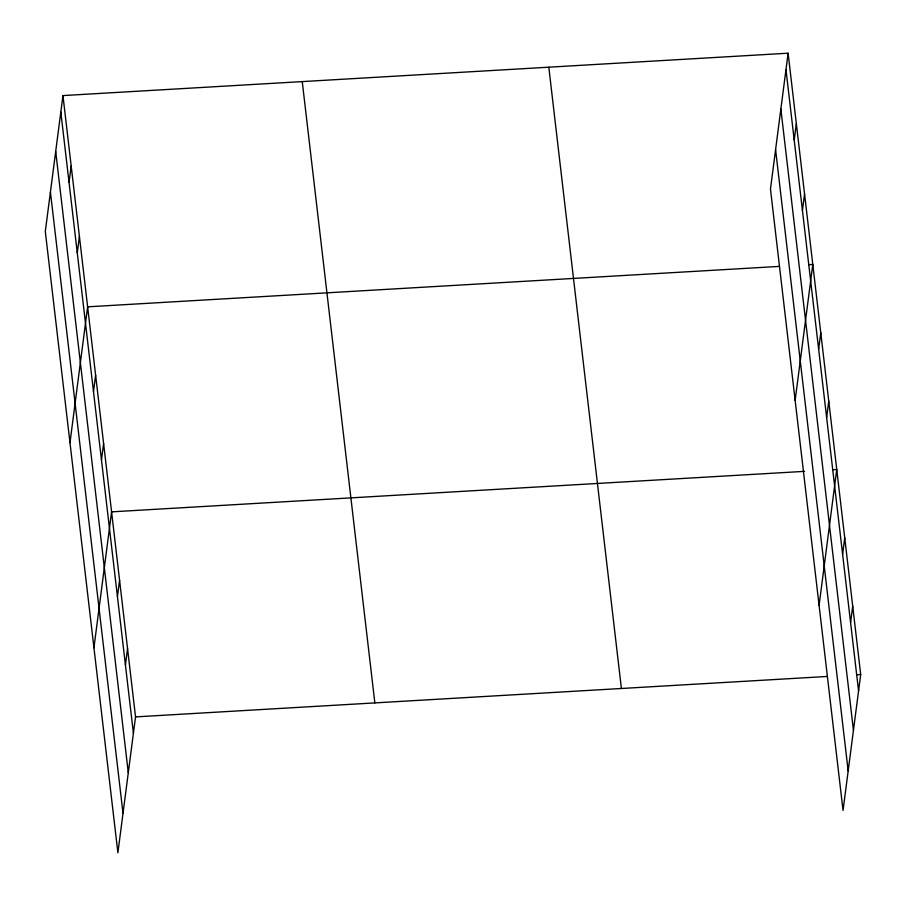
<?xml version="1.0" encoding="UTF-8"?>
<svg xmlns="http://www.w3.org/2000/svg" width="906" height="906" viewBox="0 0 906 906"><rect width="100%" height="100%" fill="white"/><g stroke="black" fill="none" stroke-linecap="round" stroke-linejoin="round"><path stroke-width="1.36" d="M62.956 95.583L45.3 231.494L117.893 852.795L135.538 716.895L62.956 95.583L788.107 53.205L860.7 674.506L843.044 810.417L770.462 189.105L788.107 53.205M69.049 182.4L71.178 166.002M77.27 252.819L79.4 236.421M69.977 442.74L87.633 306.828L779.205 266.409M93.488 391.573L95.617 375.175M101.472 459.92L103.601 443.521M93.93 647.767L111.585 511.856L804.562 471.358M117.44 596.612L119.569 580.202M125.424 664.947L127.553 648.549M794.211 140.022L796.34 123.612M802.433 210.43L804.562 194.031M795.14 400.35L812.795 264.439L808.594 264.688M818.65 349.195L820.779 332.785M826.634 417.541L828.764 401.132M819.092 605.378L836.748 469.478L832.546 469.716M842.603 554.223L844.732 537.813M850.587 622.569L852.716 606.159M135.538 716.895L827.11 676.465M856.498 674.755L860.7 674.506M785.978 69.603L858.571 690.904M780.859 109.037L853.452 730.349M775.581 149.671L848.175 770.972M548.81 67.191L621.403 688.492M302.253 81.597L374.846 702.909M60.815 111.993L133.409 733.294M55.696 151.427L128.29 772.727M50.419 192.061L123.012 813.362"/></g></svg>
